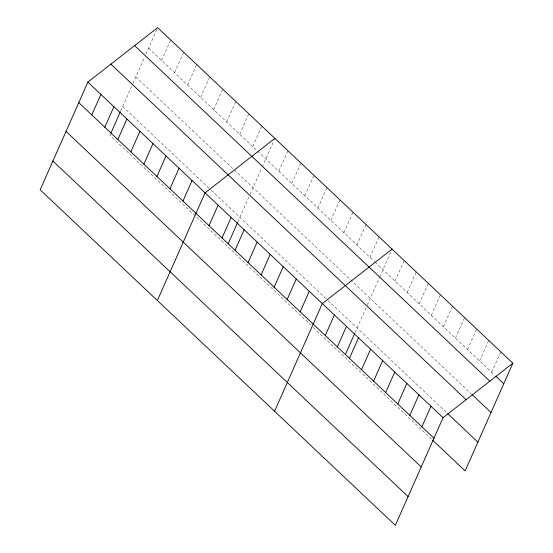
<?xml version="1.0" encoding="UTF-8"?>
<svg xmlns="http://www.w3.org/2000/svg" width="553" height="553" viewBox="0 0 553 553"><rect width="100%" height="100%" fill="white"/><g stroke="black" fill="none" stroke-linecap="round" stroke-linejoin="round"><path stroke-width="0.41" stroke-dasharray="2.77 2.07" d="M110.586 133.861L109.929 135.333L310.876 325.164M120.713 110.994L132.526 84.346M132.851 83.607L144.305 57.761M145.937 54.076L157.301 28.438M161.58 60.477L170.67 39.954M174.603 72.782L183.7 52.258M187.626 85.086L196.723 64.563M200.649 97.39L209.746 76.867M213.672 109.694L222.769 89.171M226.702 121.999L235.792 101.476M239.726 134.303L248.815 113.78M252.749 146.607L261.846 126.084M237.935 221.732L248.76 197.303M250.074 194.338L261.521 168.499M262.177 167.02L274.516 139.176M278.795 171.216L287.892 150.692M291.818 183.52L300.915 162.997M304.848 195.824L313.938 175.301M317.871 208.128L326.968 187.605M330.894 220.433L339.991 199.903M343.918 232.73L353.014 212.207M356.941 245.034L366.038 224.511M369.971 257.339L379.061 236.815M355.15 332.471L366.307 307.295M367.289 305.076L379.399 277.758M379.724 277.018L391.738 249.915M395.07 281.055L404.167 260.532M407.146 292.461L416.243 271.938M419.222 303.874L428.319 283.35M431.299 315.279L440.395 294.756M443.375 326.692L452.472 306.168M455.458 338.097L464.548 317.574M467.534 349.51L476.624 328.987M479.61 360.915L488.707 340.392M491.686 372.328L500.783 351.805M148.557 48.173L374.312 261.445M374.927 262.025L494.707 375.183M135.81 76.936L471.695 394.248M122.676 106.57L210.741 189.769M211.364 190.356L327.341 299.92M327.964 300.507L447.087 413.043M313.357 327.507L431.928 439.524"/><path stroke-width="0.83" d="M87.858 82.1L40.141 189.79L395.354 525.35L443.071 417.667L512.859 363.21L157.646 27.65L87.858 82.1L443.071 417.667M91.791 114.927L100.888 94.404M104.814 127.231L113.911 106.708M110.911 133.121L120.388 111.734M117.837 139.536L126.934 119.013M130.861 151.84L139.957 131.317M143.891 164.144L152.981 143.621M156.914 176.448L166.004 155.925M169.937 188.753L179.034 168.23M182.96 201.057L192.057 180.534M157.363 300.521L205.08 192.838L274.869 138.388M209.006 225.665L218.103 205.142M222.036 237.97L231.126 217.447M228.126 243.859L237.603 222.472M235.06 250.274L244.156 229.751M248.083 262.578L257.18 242.055M261.106 274.882L270.203 254.359M274.129 287.187L283.226 266.664M287.159 299.491L296.249 278.968M300.182 311.795L309.272 291.272M274.578 411.259L322.302 303.576L392.084 249.12M325.282 335.505L334.378 314.982M337.358 346.918L346.454 326.394M345.349 354.591L354.826 333.203M349.434 358.323L358.531 337.8M361.51 369.736L370.607 349.213M373.593 381.141L382.683 360.618M385.669 392.554L394.759 372.031M397.745 403.96L406.842 383.436M409.821 415.372L418.918 394.849M421.898 426.778L430.994 406.255M512.859 363.21L465.142 470.9L432.529 440.091M495.917 376.323L503.762 383.734M134.621 45.623L489.827 381.183M472.297 394.814L491.016 412.497M110.89 64.134L466.103 399.695M447.695 413.609L477.882 442.137M78.768 102.63L433.974 438.19M66.021 131.393L421.227 466.953M52.888 161.027L408.1 496.587"/></g></svg>
